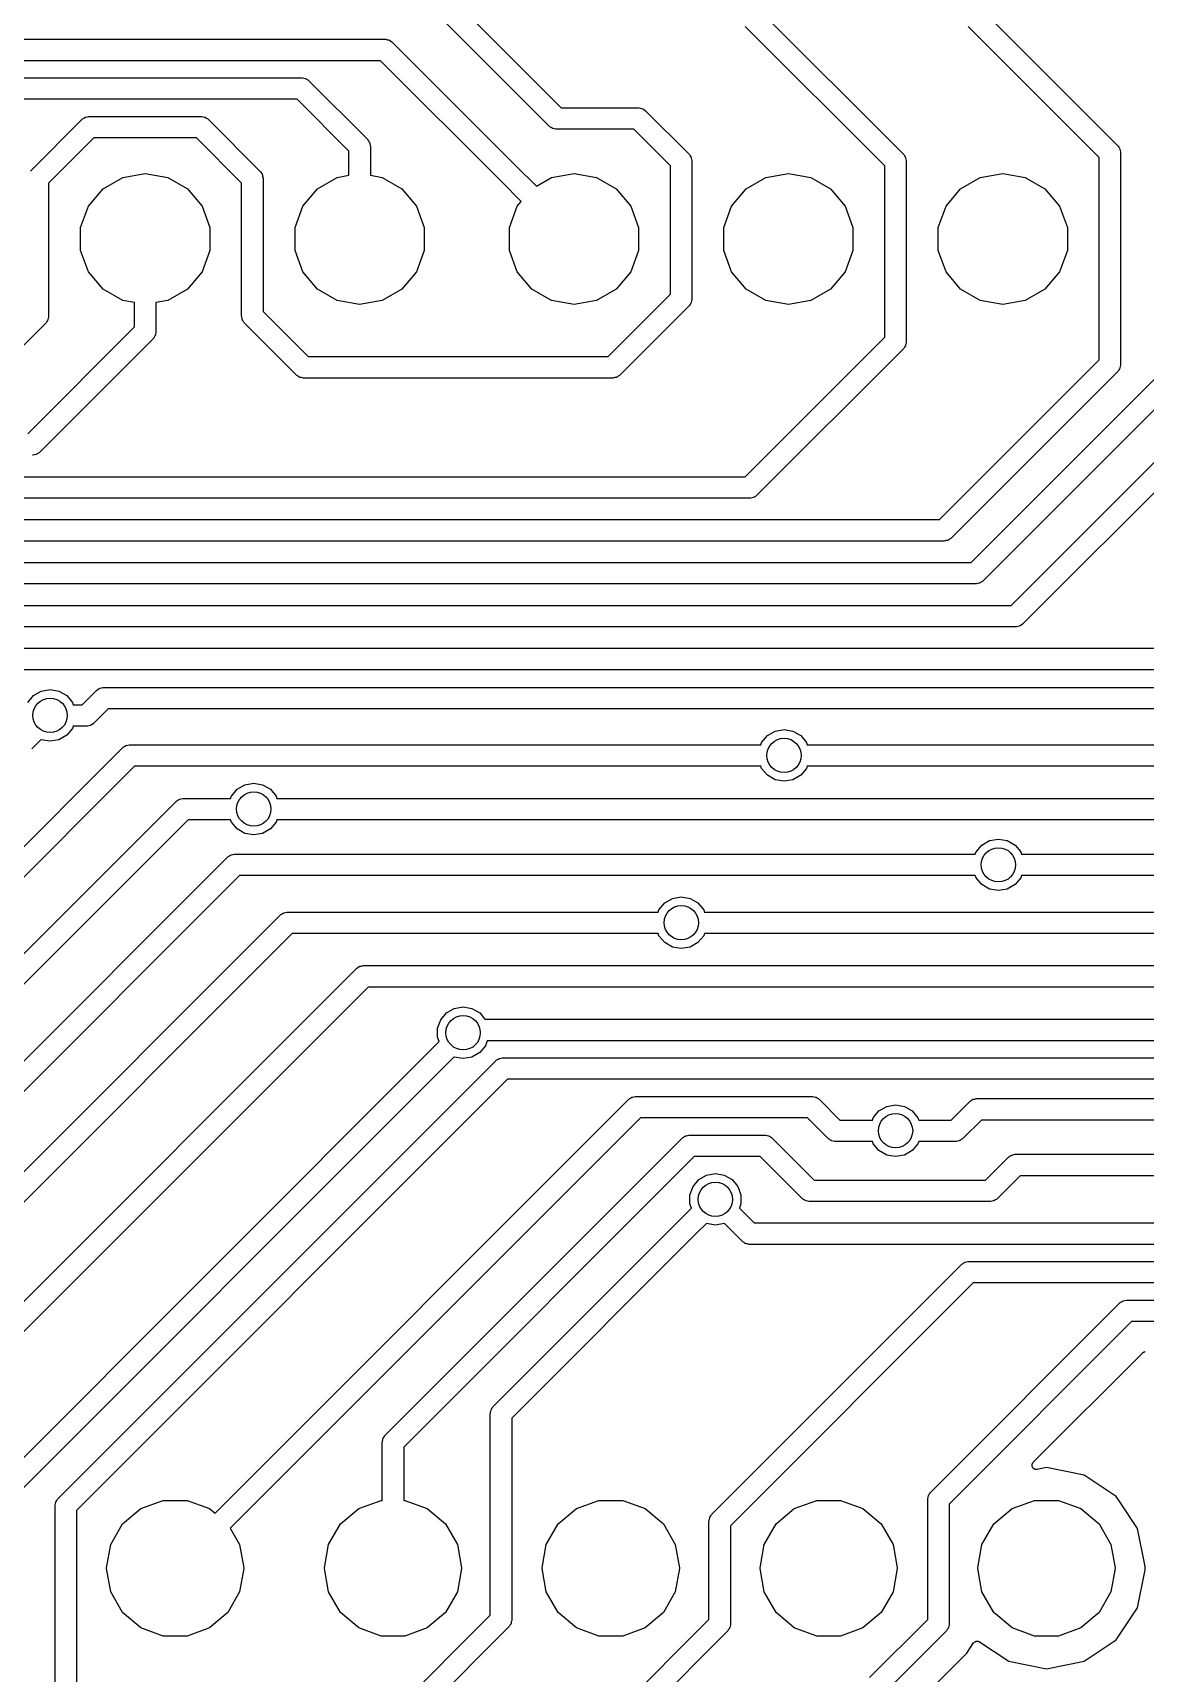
# Model space of a CAD drawing. Extents: x 85 to 212, y -151 to -91.
# Drawn here: x 120.94 to 133.91, y -124.22 to -105.1 of the extents above; entities that cross this region are included whole.
import ezdxf

# ---------------------------------------------------------------- set-up
doc = ezdxf.new("R2010")
doc.units = 0
doc.header["$MEASUREMENT"] = 0
doc.layers.add('BLACK', color=7, linetype='CONTINUOUS')

msp = doc.modelspace()

# ---------------------------------------------------------------- linework, layer by layer
at = {"layer": 'Black'}
for p, q in [((125.088, -103.962), (127.102, -105.975)), ((126.962, -106.188), (124.948, -104.175)), ((129.388, -104.812), (131.088, -106.512)), ((131.988, -104.812), (133.588, -106.412)), ((117.6, -105.175), (125.047, -105.175)), ((125.047, -105.175), (125.053, -105.176)), ((125.053, -105.176), (125.058, -105.175)), ((125.058, -105.175), (125.074, -105.18)), ((125.074, -105.18), (125.09, -105.183)), ((130.875, -106.652), (129.248, -105.025)), ((133.375, -106.552), (131.848, -105.025)), ((125.09, -105.183), (125.095, -105.185)), ((125.095, -105.185), (125.1, -105.187)), ((125.1, -105.187), (125.114, -105.196)), ((125.114, -105.196), (125.128, -105.204)), ((125.128, -105.204), (125.131, -105.208)), ((125.131, -105.208), (125.136, -105.212)), ((125.136, -105.212), (126.577, -106.653)), ((124.996, -105.425), (117.652, -105.425)), ((126.401, -106.83), (124.996, -105.425)), ((119.55, -105.625), (124.075, -105.625)), ((124.075, -105.625), (124.081, -105.626)), ((124.081, -105.626), (124.086, -105.625)), ((124.086, -105.625), (124.102, -105.63)), ((124.102, -105.63), (124.118, -105.633)), ((124.118, -105.633), (124.123, -105.635)), ((124.123, -105.635), (124.128, -105.637)), ((124.128, -105.637), (124.141, -105.646)), ((124.141, -105.646), (124.155, -105.654)), ((124.155, -105.654), (124.159, -105.658)), ((124.159, -105.658), (124.164, -105.662)), ((124.164, -105.662), (124.839, -106.338)), ((124.023, -105.875), (119.602, -105.875)), ((124.626, -106.478), (124.023, -105.875)), ((120.912, -106.712), (121.512, -106.112)), ((121.512, -106.112), (121.516, -106.108)), ((121.516, -106.108), (121.52, -106.104)), ((121.52, -106.104), (121.534, -106.096)), ((121.534, -106.096), (121.547, -106.087)), ((121.547, -106.087), (121.552, -106.085)), ((121.552, -106.085), (121.557, -106.083)), ((121.557, -106.083), (121.573, -106.08)), ((121.573, -106.08), (121.589, -106.075)), ((121.589, -106.075), (121.595, -106.076)), ((121.595, -106.076), (121.6, -106.075)), ((121.6, -106.075), (122.9, -106.075)), ((122.9, -106.075), (122.905, -106.076)), ((122.905, -106.076), (122.911, -106.075)), ((122.911, -106.075), (122.927, -106.08)), ((122.927, -106.08), (122.943, -106.083)), ((122.943, -106.083), (122.948, -106.085)), ((122.948, -106.085), (122.953, -106.087)), ((122.953, -106.087), (122.966, -106.096)), ((122.966, -106.096), (122.98, -106.104)), ((122.98, -106.104), (122.984, -106.108)), ((122.984, -106.108), (122.988, -106.112)), ((122.988, -106.112), (123.588, -106.712)), ((127.102, -105.975), (128, -105.975)), ((128, -105.975), (128.005, -105.976)), ((128.005, -105.976), (128.011, -105.975)), ((128.011, -105.975), (128.027, -105.98)), ((128.027, -105.98), (128.043, -105.983)), ((128.043, -105.983), (128.048, -105.985)), ((128.048, -105.985), (128.053, -105.987)), ((128.053, -105.987), (128.066, -105.996)), ((128.066, -105.996), (128.08, -106.004)), ((128.08, -106.004), (128.084, -106.008)), ((128.084, -106.008), (128.088, -106.012)), ((128.088, -106.012), (128.588, -106.512)), ((121.652, -106.325), (121.125, -106.852)), ((122.848, -106.325), (121.652, -106.325)), ((123.375, -106.852), (122.848, -106.325)), ((126.966, -106.192), (126.962, -106.188)), ((126.97, -106.196), (126.966, -106.192)), ((126.984, -106.204), (126.97, -106.196)), ((126.997, -106.213), (126.984, -106.204)), ((127.003, -106.215), (126.997, -106.213)), ((127.007, -106.217), (127.003, -106.215)), ((127.023, -106.22), (127.007, -106.217)), ((127.039, -106.225), (127.023, -106.22)), ((127.045, -106.224), (127.039, -106.225)), ((127.05, -106.225), (127.045, -106.224)), ((127.948, -106.225), (127.05, -106.225)), ((128.375, -106.652), (127.948, -106.225)), ((124.626, -106.761), (124.626, -106.478)), ((124.839, -106.338), (124.843, -106.342)), ((124.843, -106.342), (124.847, -106.346)), ((124.847, -106.346), (124.855, -106.36)), ((124.855, -106.36), (124.864, -106.373)), ((124.864, -106.373), (124.866, -106.378)), ((124.866, -106.378), (124.869, -106.383)), ((124.869, -106.383), (124.871, -106.399)), ((124.871, -106.399), (124.876, -106.415)), ((124.876, -106.415), (124.875, -106.421)), ((124.875, -106.421), (124.876, -106.426)), ((124.876, -106.426), (124.876, -106.761)), ((128.588, -106.512), (128.592, -106.516)), ((128.592, -106.516), (128.596, -106.52)), ((128.596, -106.52), (128.604, -106.534)), ((131.088, -106.512), (131.092, -106.516)), ((131.092, -106.516), (131.096, -106.52)), ((131.096, -106.52), (131.104, -106.534)), ((133.588, -106.412), (133.592, -106.416)), ((133.592, -106.416), (133.596, -106.42)), ((133.596, -106.42), (133.604, -106.434)), ((133.604, -106.434), (133.613, -106.447)), ((133.613, -106.447), (133.615, -106.452)), ((133.615, -106.452), (133.617, -106.457)), ((133.617, -106.457), (133.62, -106.473)), ((133.62, -106.473), (133.625, -106.489)), ((133.625, -106.489), (133.624, -106.495)), ((133.624, -106.495), (133.625, -106.5)), ((133.625, -106.5), (133.625, -108.964)), ((126.577, -106.653), (126.577, -106.653)), ((126.577, -106.653), (126.812, -106.887)), ((128.375, -108.148), (128.375, -106.652)), ((128.604, -106.534), (128.613, -106.547)), ((128.613, -106.547), (128.615, -106.552)), ((128.615, -106.552), (128.617, -106.557)), ((128.617, -106.557), (128.62, -106.573)), ((128.62, -106.573), (128.625, -106.589)), ((128.625, -106.589), (128.624, -106.595)), ((128.624, -106.595), (128.625, -106.6)), ((128.625, -106.6), (128.625, -108.2)), ((130.875, -108.648), (130.875, -106.652)), ((131.104, -106.534), (131.113, -106.547)), ((131.113, -106.547), (131.115, -106.552)), ((131.115, -106.552), (131.117, -106.557)), ((131.117, -106.557), (131.12, -106.573)), ((131.12, -106.573), (131.125, -106.589)), ((131.125, -106.589), (131.124, -106.595)), ((131.124, -106.595), (131.125, -106.6)), ((131.125, -106.6), (131.125, -108.7)), ((133.375, -108.912), (133.375, -106.552)), ((121.125, -106.852), (121.125, -108.4)), ((121.759, -106.918), (121.989, -106.785)), ((121.989, -106.785), (122.251, -106.739)), ((122.251, -106.739), (122.513, -106.785)), ((122.513, -106.785), (122.743, -106.918)), ((123.375, -108.4), (123.375, -106.852)), ((123.588, -106.712), (123.592, -106.716)), ((123.592, -106.716), (123.596, -106.72)), ((123.596, -106.72), (123.604, -106.734)), ((123.604, -106.734), (123.613, -106.747)), ((123.613, -106.747), (123.615, -106.752)), ((123.615, -106.752), (123.617, -106.757)), ((123.617, -106.757), (123.62, -106.773)), ((123.62, -106.773), (123.625, -106.789)), ((123.625, -106.789), (123.624, -106.795)), ((123.624, -106.795), (123.625, -106.8)), ((123.625, -106.8), (123.625, -108.348)), ((124.259, -106.918), (124.489, -106.785)), ((124.489, -106.785), (124.626, -106.761)), ((124.876, -106.761), (125.013, -106.785)), ((125.013, -106.785), (125.243, -106.918)), ((126.636, -107.065), (126.401, -106.83)), ((126.812, -106.887), (126.989, -106.785)), ((126.989, -106.785), (127.251, -106.739)), ((127.251, -106.739), (127.513, -106.785)), ((127.513, -106.785), (127.743, -106.918)), ((129.259, -106.918), (129.489, -106.785)), ((129.489, -106.785), (129.751, -106.739)), ((129.751, -106.739), (130.013, -106.785)), ((130.013, -106.785), (130.243, -106.918)), ((131.759, -106.918), (131.989, -106.785)), ((131.989, -106.785), (132.251, -106.739)), ((132.251, -106.739), (132.513, -106.785)), ((132.513, -106.785), (132.743, -106.918)), ((121.589, -107.121), (121.759, -106.918)), ((122.743, -106.918), (122.914, -107.121)), ((124.089, -107.121), (124.259, -106.918)), ((125.243, -106.918), (125.414, -107.121)), ((126.589, -107.121), (126.636, -107.065)), ((127.743, -106.918), (127.914, -107.121)), ((129.089, -107.121), (129.259, -106.918)), ((130.243, -106.918), (130.414, -107.121)), ((131.589, -107.121), (131.759, -106.918)), ((132.743, -106.918), (132.914, -107.121)), ((121.498, -107.371), (121.589, -107.121)), ((122.914, -107.121), (123.004, -107.371)), ((123.998, -107.371), (124.089, -107.121)), ((125.414, -107.121), (125.504, -107.371)), ((126.498, -107.371), (126.589, -107.121)), ((127.914, -107.121), (128.004, -107.371)), ((128.998, -107.371), (129.089, -107.121)), ((130.414, -107.121), (130.504, -107.371)), ((131.498, -107.371), (131.589, -107.121)), ((132.914, -107.121), (133.004, -107.371)), ((121.498, -107.636), (121.498, -107.371)), ((123.004, -107.371), (123.004, -107.636)), ((123.998, -107.636), (123.998, -107.371)), ((125.504, -107.371), (125.504, -107.636)), ((126.498, -107.636), (126.498, -107.371)), ((128.004, -107.371), (128.004, -107.636)), ((128.998, -107.636), (128.998, -107.371)), ((130.504, -107.371), (130.504, -107.636)), ((131.498, -107.636), (131.498, -107.371)), ((133.004, -107.371), (133.004, -107.636)), ((121.589, -107.886), (121.498, -107.636)), ((123.004, -107.636), (122.914, -107.886)), ((124.089, -107.886), (123.998, -107.636)), ((125.504, -107.636), (125.414, -107.886)), ((126.589, -107.886), (126.498, -107.636)), ((128.004, -107.636), (127.914, -107.886)), ((129.089, -107.886), (128.998, -107.636)), ((130.504, -107.636), (130.414, -107.886)), ((131.589, -107.886), (131.498, -107.636)), ((133.004, -107.636), (132.914, -107.886)), ((121.759, -108.09), (121.589, -107.886)), ((122.914, -107.886), (122.743, -108.09)), ((124.259, -108.09), (124.089, -107.886)), ((125.414, -107.886), (125.243, -108.09)), ((126.759, -108.09), (126.589, -107.886)), ((127.914, -107.886), (127.743, -108.09)), ((129.259, -108.09), (129.089, -107.886)), ((130.414, -107.886), (130.243, -108.09)), ((131.759, -108.09), (131.589, -107.886)), ((132.914, -107.886), (132.743, -108.09)), ((121.989, -108.222), (121.759, -108.09)), ((122.126, -108.246), (121.989, -108.222)), ((122.513, -108.222), (122.376, -108.246)), ((122.743, -108.09), (122.513, -108.222)), ((124.489, -108.222), (124.259, -108.09)), ((124.751, -108.269), (124.489, -108.222)), ((125.013, -108.222), (124.751, -108.269)), ((125.243, -108.09), (125.013, -108.222)), ((126.989, -108.222), (126.759, -108.09)), ((127.251, -108.269), (126.989, -108.222)), ((127.513, -108.222), (127.251, -108.269)), ((127.743, -108.09), (127.513, -108.222)), ((127.648, -108.875), (128.375, -108.148)), ((128.62, -108.227), (128.617, -108.243)), ((128.625, -108.211), (128.62, -108.227)), ((128.625, -108.2), (128.624, -108.205)), ((128.624, -108.205), (128.625, -108.211)), ((129.489, -108.222), (129.259, -108.09)), ((129.751, -108.269), (129.489, -108.222)), ((130.013, -108.222), (129.751, -108.269)), ((130.243, -108.09), (130.013, -108.222)), ((131.989, -108.222), (131.759, -108.09)), ((132.251, -108.269), (131.989, -108.222)), ((132.513, -108.222), (132.251, -108.269)), ((132.743, -108.09), (132.513, -108.222)), ((121.12, -108.427), (121.117, -108.443)), ((121.125, -108.411), (121.12, -108.427)), ((121.125, -108.4), (121.124, -108.405)), ((121.124, -108.405), (121.125, -108.411)), ((122.126, -108.529), (122.126, -108.246)), ((122.376, -108.246), (122.376, -108.581)), ((123.376, -108.405), (123.375, -108.4)), ((123.375, -108.411), (123.376, -108.405)), ((123.38, -108.427), (123.375, -108.411)), ((123.383, -108.443), (123.38, -108.427)), ((123.625, -108.348), (124.152, -108.875)), ((128.588, -108.288), (127.788, -109.088)), ((128.592, -108.284), (128.588, -108.288)), ((128.596, -108.28), (128.592, -108.284)), ((128.604, -108.266), (128.596, -108.28)), ((128.613, -108.253), (128.604, -108.266)), ((128.615, -108.248), (128.613, -108.253)), ((128.617, -108.243), (128.615, -108.248)), ((132.348, -111.775), (135.875, -108.248)), ((136.088, -108.388), (132.488, -111.988)), ((121.088, -108.488), (120.088, -109.488)), ((120.881, -109.775), (122.126, -108.529)), ((121.092, -108.484), (121.088, -108.488)), ((121.096, -108.48), (121.092, -108.484)), ((121.104, -108.466), (121.096, -108.48)), ((121.113, -108.453), (121.104, -108.466)), ((121.115, -108.448), (121.113, -108.453)), ((121.117, -108.443), (121.115, -108.448)), ((122.369, -108.624), (122.366, -108.629)), ((122.371, -108.608), (122.369, -108.624)), ((122.376, -108.592), (122.371, -108.608)), ((122.376, -108.581), (122.375, -108.587)), ((122.375, -108.587), (122.376, -108.592)), ((123.385, -108.448), (123.383, -108.443)), ((123.387, -108.453), (123.385, -108.448)), ((123.396, -108.466), (123.387, -108.453)), ((123.404, -108.48), (123.396, -108.466)), ((123.408, -108.484), (123.404, -108.48)), ((123.412, -108.488), (123.408, -108.484)), ((124.012, -109.088), (123.412, -108.488)), ((131.881, -111.275), (134.626, -108.529)), ((122.339, -108.67), (121.021, -109.988)), ((122.343, -108.665), (122.339, -108.67)), ((122.347, -108.662), (122.343, -108.665)), ((122.355, -108.647), (122.347, -108.662)), ((122.364, -108.634), (122.355, -108.647)), ((122.366, -108.629), (122.364, -108.634)), ((129.248, -110.275), (130.875, -108.648)), ((131.088, -108.788), (129.388, -110.488)), ((131.092, -108.784), (131.088, -108.788)), ((131.096, -108.78), (131.092, -108.784)), ((131.104, -108.766), (131.096, -108.78)), ((131.113, -108.753), (131.104, -108.766)), ((131.115, -108.748), (131.113, -108.753)), ((131.117, -108.743), (131.115, -108.748)), ((131.12, -108.727), (131.117, -108.743)), ((131.125, -108.711), (131.12, -108.727)), ((131.125, -108.7), (131.124, -108.705)), ((131.124, -108.705), (131.125, -108.711)), ((134.839, -108.67), (132.021, -111.488)), ((124.152, -108.875), (127.648, -108.875)), ((131.512, -110.775), (133.375, -108.912)), ((133.617, -109.006), (133.615, -109.011)), ((133.62, -108.99), (133.617, -109.006)), ((133.625, -108.974), (133.62, -108.99)), ((133.625, -108.964), (133.624, -108.969)), ((133.624, -108.969), (133.625, -108.974)), ((124.016, -109.092), (124.012, -109.088)), ((124.02, -109.096), (124.016, -109.092)), ((124.034, -109.104), (124.02, -109.096)), ((124.047, -109.113), (124.034, -109.104)), ((124.052, -109.115), (124.047, -109.113)), ((124.057, -109.117), (124.052, -109.115)), ((124.073, -109.12), (124.057, -109.117)), ((124.089, -109.125), (124.073, -109.12)), ((124.095, -109.124), (124.089, -109.125)), ((124.1, -109.125), (124.095, -109.124)), ((127.7, -109.125), (124.1, -109.125)), ((127.705, -109.124), (127.7, -109.125)), ((127.711, -109.125), (127.705, -109.124)), ((127.727, -109.12), (127.711, -109.125)), ((127.743, -109.117), (127.727, -109.12)), ((127.748, -109.115), (127.743, -109.117)), ((127.753, -109.113), (127.748, -109.115)), ((127.766, -109.104), (127.753, -109.113)), ((127.78, -109.096), (127.766, -109.104)), ((127.784, -109.092), (127.78, -109.096)), ((127.788, -109.088), (127.784, -109.092)), ((133.588, -109.052), (131.652, -110.988)), ((133.592, -109.047), (133.588, -109.052)), ((133.596, -109.044), (133.592, -109.047)), ((133.604, -109.03), (133.596, -109.044)), ((133.613, -109.016), (133.604, -109.03)), ((133.615, -109.011), (133.613, -109.016)), ((120.943, -110.025), (120.938, -110.024)), ((120.959, -110.02), (120.943, -110.025)), ((120.975, -110.017), (120.959, -110.02)), ((120.98, -110.015), (120.975, -110.017)), ((120.985, -110.013), (120.98, -110.015)), ((120.999, -110.004), (120.985, -110.013)), ((121.013, -109.996), (120.999, -110.004)), ((121.016, -109.992), (121.013, -109.996)), ((121.021, -109.988), (121.016, -109.992)), ((118, -110.275), (129.248, -110.275)), ((129.3, -110.525), (118.052, -110.525)), ((129.305, -110.524), (129.3, -110.525)), ((129.311, -110.525), (129.305, -110.524)), ((129.327, -110.52), (129.311, -110.525)), ((129.343, -110.517), (129.327, -110.52)), ((129.348, -110.515), (129.343, -110.517)), ((129.353, -110.513), (129.348, -110.515)), ((129.366, -110.504), (129.353, -110.513)), ((129.38, -110.496), (129.366, -110.504)), ((129.384, -110.492), (129.38, -110.496)), ((129.388, -110.488), (129.384, -110.492)), ((118.329, -110.775), (131.512, -110.775)), ((131.564, -111.025), (118.38, -111.025)), ((131.569, -111.024), (131.564, -111.025)), ((131.574, -111.025), (131.569, -111.024)), ((131.59, -111.02), (131.574, -111.025)), ((131.606, -111.017), (131.59, -111.02)), ((131.611, -111.015), (131.606, -111.017)), ((131.616, -111.013), (131.611, -111.015)), ((131.63, -111.004), (131.616, -111.013)), ((131.644, -110.996), (131.63, -111.004)), ((131.647, -110.992), (131.644, -110.996)), ((131.652, -110.988), (131.647, -110.992)), ((119.2, -111.275), (131.881, -111.275)), ((132.016, -111.492), (132.013, -111.496)), ((132.021, -111.488), (132.016, -111.492)), ((131.932, -111.525), (119.252, -111.525)), ((131.938, -111.524), (131.932, -111.525)), ((131.943, -111.525), (131.938, -111.524)), ((131.959, -111.52), (131.943, -111.525)), ((131.975, -111.517), (131.959, -111.52)), ((131.98, -111.515), (131.975, -111.517)), ((131.985, -111.513), (131.98, -111.515)), ((131.999, -111.504), (131.985, -111.513)), ((132.013, -111.496), (131.999, -111.504)), ((119.869, -111.775), (132.348, -111.775)), ((132.4, -112.025), (119.92, -112.025)), ((132.405, -112.024), (132.4, -112.025)), ((132.411, -112.025), (132.405, -112.024)), ((132.427, -112.02), (132.411, -112.025)), ((132.443, -112.017), (132.427, -112.02)), ((132.448, -112.015), (132.443, -112.017)), ((132.453, -112.013), (132.448, -112.015)), ((132.466, -112.004), (132.453, -112.013)), ((132.48, -111.996), (132.466, -112.004)), ((132.484, -111.992), (132.48, -111.996)), ((132.488, -111.988), (132.484, -111.992)), ((120.7, -112.275), (134.237, -112.275)), ((134.289, -112.525), (120.752, -112.525)), ((120.881, -112.907), (120.948, -112.827)), ((120.948, -112.827), (121.039, -112.775)), ((121.039, -112.775), (121.142, -112.757)), ((121.142, -112.757), (121.245, -112.775)), ((121.245, -112.775), (121.336, -112.827)), ((121.336, -112.827), (121.403, -112.907)), ((121.514, -112.933), (121.678, -112.77)), ((121.678, -112.77), (121.682, -112.767)), ((121.682, -112.767), (121.686, -112.762)), ((121.686, -112.762), (121.7, -112.754)), ((121.7, -112.754), (121.713, -112.745)), ((121.713, -112.745), (121.719, -112.743)), ((121.719, -112.743), (121.723, -112.741)), ((121.723, -112.741), (121.74, -112.738)), ((121.74, -112.738), (121.755, -112.734)), ((121.755, -112.734), (121.761, -112.734)), ((121.761, -112.734), (121.766, -112.733)), ((121.766, -112.733), (134.49, -112.733)), ((121.403, -112.907), (121.412, -112.933)), ((121.412, -112.933), (121.514, -112.933)), ((121.818, -112.983), (121.655, -113.146)), ((134.542, -112.983), (121.818, -112.983)), ((121.403, -113.209), (121.336, -113.289)), ((121.412, -113.183), (121.403, -113.209)), ((121.566, -113.183), (121.412, -113.183)), ((121.572, -113.182), (121.566, -113.183)), ((121.577, -113.183), (121.572, -113.182)), ((121.593, -113.178), (121.577, -113.183)), ((121.609, -113.176), (121.593, -113.178)), ((121.614, -113.173), (121.609, -113.176)), ((121.619, -113.171), (121.614, -113.173)), ((121.632, -113.162), (121.619, -113.171)), ((121.647, -113.154), (121.632, -113.162)), ((121.65, -113.15), (121.647, -113.154)), ((121.655, -113.146), (121.65, -113.15)), ((121.037, -113.34), (120.93, -113.446)), ((121.039, -113.341), (121.037, -113.34)), ((121.142, -113.359), (121.039, -113.341)), ((121.245, -113.341), (121.142, -113.359)), ((121.336, -113.289), (121.245, -113.341)), ((122.032, -113.408), (122.048, -113.405)), ((122.048, -113.405), (122.064, -113.4)), ((122.064, -113.4), (122.07, -113.401)), ((122.07, -113.401), (122.075, -113.4)), ((122.075, -113.4), (129.276, -113.4)), ((129.276, -113.4), (129.43, -113.4)), ((129.43, -113.4), (129.439, -113.374)), ((129.439, -113.374), (129.506, -113.294)), ((129.506, -113.294), (129.597, -113.242)), ((129.597, -113.242), (129.7, -113.224)), ((129.7, -113.224), (129.803, -113.242)), ((129.803, -113.242), (129.894, -113.294)), ((129.894, -113.294), (129.961, -113.374)), ((129.961, -113.374), (129.97, -113.4)), ((129.97, -113.4), (130.124, -113.4)), ((130.124, -113.4), (134.523, -113.4)), ((113.612, -121.812), (121.987, -113.437)), ((121.987, -113.437), (121.991, -113.433)), ((121.991, -113.433), (121.995, -113.429)), ((121.995, -113.429), (122.009, -113.421)), ((122.009, -113.421), (122.022, -113.412)), ((122.022, -113.412), (122.027, -113.41)), ((122.027, -113.41), (122.032, -113.408)), ((122.127, -113.65), (113.825, -121.952)), ((129.276, -113.65), (122.127, -113.65)), ((129.43, -113.65), (129.276, -113.65)), ((129.439, -113.676), (129.43, -113.65)), ((129.506, -113.756), (129.439, -113.676)), ((129.597, -113.808), (129.506, -113.756)), ((129.894, -113.756), (129.803, -113.808)), ((129.961, -113.676), (129.894, -113.756)), ((129.97, -113.65), (129.961, -113.676)), ((130.124, -113.65), (129.97, -113.65)), ((134.575, -113.65), (130.124, -113.65)), ((123.256, -113.999), (123.323, -113.919)), ((123.323, -113.919), (123.414, -113.867)), ((123.414, -113.867), (123.517, -113.849)), ((123.517, -113.849), (123.62, -113.867)), ((123.62, -113.867), (123.711, -113.919)), ((123.711, -113.919), (123.778, -113.999)), ((129.7, -113.826), (129.597, -113.808)), ((129.803, -113.808), (129.7, -113.826)), ((114.892, -121.78), (122.61, -114.062)), ((122.61, -114.062), (122.615, -114.058)), ((122.615, -114.058), (122.618, -114.054)), ((122.618, -114.054), (122.632, -114.046)), ((122.632, -114.046), (122.646, -114.037)), ((122.646, -114.037), (122.651, -114.035)), ((122.651, -114.035), (122.656, -114.033)), ((122.656, -114.033), (122.672, -114.03)), ((122.672, -114.03), (122.688, -114.025)), ((122.688, -114.025), (122.693, -114.026)), ((122.693, -114.026), (122.699, -114.025)), ((122.699, -114.025), (123.093, -114.025)), ((123.093, -114.025), (123.247, -114.025)), ((123.247, -114.025), (123.256, -113.999)), ((123.778, -113.999), (123.787, -114.025)), ((123.787, -114.025), (123.941, -114.025)), ((123.941, -114.025), (134.598, -114.025)), ((122.75, -114.275), (115.105, -121.92)), ((123.093, -114.275), (122.75, -114.275)), ((123.247, -114.275), (123.093, -114.275)), ((123.256, -114.301), (123.247, -114.275)), ((123.323, -114.381), (123.256, -114.301)), ((123.778, -114.301), (123.711, -114.381)), ((123.787, -114.275), (123.778, -114.301)), ((123.941, -114.275), (123.787, -114.275)), ((134.65, -114.275), (123.941, -114.275)), ((123.414, -114.433), (123.323, -114.381)), ((123.517, -114.451), (123.414, -114.433)), ((123.62, -114.433), (123.517, -114.451)), ((123.711, -114.381), (123.62, -114.433)), ((132.006, -114.569), (132.097, -114.517)), ((132.097, -114.517), (132.2, -114.499)), ((132.2, -114.499), (132.303, -114.517)), ((132.303, -114.517), (132.394, -114.569)), ((116.162, -121.762), (123.212, -114.712)), ((123.212, -114.712), (123.216, -114.708)), ((123.216, -114.708), (123.22, -114.704)), ((123.22, -114.704), (123.234, -114.696)), ((123.234, -114.696), (123.247, -114.687)), ((123.247, -114.687), (123.252, -114.685)), ((123.252, -114.685), (123.257, -114.683)), ((123.257, -114.683), (123.273, -114.68)), ((123.273, -114.68), (123.289, -114.675)), ((123.289, -114.675), (123.295, -114.676)), ((123.295, -114.676), (123.3, -114.675)), ((123.3, -114.675), (131.776, -114.675)), ((131.776, -114.675), (131.93, -114.675)), ((131.93, -114.675), (131.939, -114.649)), ((131.939, -114.649), (132.006, -114.569)), ((132.394, -114.569), (132.461, -114.649)), ((132.461, -114.649), (132.47, -114.675)), ((132.47, -114.675), (132.624, -114.675)), ((132.624, -114.675), (134.748, -114.675)), ((123.352, -114.925), (116.375, -121.902)), ((131.776, -114.925), (123.352, -114.925)), ((131.93, -114.925), (131.776, -114.925)), ((131.939, -114.951), (131.93, -114.925)), ((132.47, -114.925), (132.461, -114.951)), ((132.624, -114.925), (132.47, -114.925)), ((134.8, -114.925), (132.624, -114.925)), ((132.006, -115.031), (131.939, -114.951)), ((132.097, -115.083), (132.006, -115.031)), ((132.2, -115.101), (132.097, -115.083)), ((132.303, -115.083), (132.2, -115.101)), ((132.394, -115.031), (132.303, -115.083)), ((132.461, -114.951), (132.394, -115.031)), ((128.241, -115.324), (128.309, -115.244)), ((128.309, -115.244), (128.399, -115.192)), ((128.399, -115.192), (128.502, -115.174)), ((128.502, -115.174), (128.605, -115.192)), ((128.605, -115.192), (128.696, -115.244)), ((128.696, -115.244), (128.763, -115.324)), ((117.432, -121.78), (123.825, -115.387)), ((123.825, -115.387), (123.83, -115.383)), ((123.83, -115.383), (123.833, -115.379)), ((123.833, -115.379), (123.847, -115.371)), ((123.847, -115.371), (123.861, -115.362)), ((123.861, -115.362), (123.866, -115.36)), ((123.866, -115.36), (123.871, -115.358)), ((123.871, -115.358), (123.887, -115.355)), ((123.887, -115.355), (123.903, -115.35)), ((123.903, -115.35), (123.908, -115.351)), ((123.908, -115.351), (123.914, -115.35)), ((123.914, -115.35), (128.078, -115.35)), ((128.078, -115.35), (128.232, -115.35)), ((128.232, -115.35), (128.241, -115.324)), ((128.763, -115.324), (128.772, -115.35)), ((128.772, -115.35), (128.926, -115.35)), ((128.926, -115.35), (134.773, -115.35)), ((123.965, -115.6), (117.645, -121.92)), ((128.078, -115.6), (123.965, -115.6)), ((128.232, -115.6), (128.078, -115.6)), ((128.241, -115.626), (128.232, -115.6)), ((128.309, -115.706), (128.241, -115.626)), ((128.763, -115.626), (128.696, -115.706)), ((128.772, -115.6), (128.763, -115.626)), ((128.926, -115.6), (128.772, -115.6)), ((134.825, -115.6), (128.926, -115.6)), ((128.399, -115.758), (128.309, -115.706)), ((128.502, -115.776), (128.399, -115.758)), ((128.605, -115.758), (128.502, -115.776)), ((128.696, -115.706), (128.605, -115.758)), ((118.712, -122.009), (124.709, -116.012)), ((124.709, -116.012), (124.714, -116.008)), ((124.714, -116.008), (124.717, -116.004)), ((124.717, -116.004), (124.732, -115.996)), ((124.732, -115.996), (124.745, -115.987)), ((124.745, -115.987), (124.75, -115.985)), ((124.75, -115.985), (124.755, -115.983)), ((124.755, -115.983), (124.771, -115.98)), ((124.771, -115.98), (124.787, -115.975)), ((124.787, -115.975), (124.792, -115.976)), ((124.792, -115.976), (124.798, -115.975)), ((124.798, -115.975), (135.048, -115.975)), ((124.85, -116.225), (118.925, -122.15)), ((135.1, -116.225), (124.85, -116.225)), ((125.855, -116.475), (125.958, -116.457)), ((125.958, -116.457), (126.061, -116.475)), ((125.661, -116.706), (125.697, -116.607)), ((125.697, -116.607), (125.764, -116.527)), ((125.764, -116.527), (125.855, -116.475)), ((126.061, -116.475), (126.152, -116.527)), ((126.152, -116.527), (126.213, -116.6)), ((126.213, -116.6), (135.323, -116.6)), ((125.661, -116.81), (125.661, -116.706)), ((125.679, -116.86), (125.661, -116.81)), ((120.295, -122.244), (125.57, -116.97)), ((125.57, -116.97), (125.679, -116.86)), ((126.152, -116.989), (126.061, -117.041)), ((126.219, -116.909), (126.152, -116.989)), ((126.24, -116.85), (126.219, -116.909)), ((135.375, -116.85), (126.24, -116.85)), ((125.746, -117.146), (120.53, -122.363)), ((121.237, -122.187), (126.337, -117.087)), ((125.853, -117.04), (125.746, -117.146)), ((125.855, -117.041), (125.853, -117.04)), ((125.958, -117.059), (125.855, -117.041)), ((126.061, -117.041), (125.958, -117.059)), ((126.337, -117.087), (126.341, -117.083)), ((126.341, -117.083), (126.345, -117.079)), ((126.345, -117.079), (126.359, -117.071)), ((126.359, -117.071), (126.372, -117.062)), ((126.372, -117.062), (126.378, -117.06)), ((126.378, -117.06), (126.382, -117.058)), ((126.382, -117.058), (126.398, -117.055)), ((126.398, -117.055), (126.414, -117.05)), ((126.414, -117.05), (126.42, -117.051)), ((126.42, -117.051), (126.425, -117.05)), ((126.425, -117.05), (135.773, -117.05)), ((126.477, -117.3), (121.45, -122.327)), ((135.825, -117.3), (126.477, -117.3)), ((123.065, -122.358), (127.887, -117.537)), ((127.887, -117.537), (127.891, -117.533)), ((127.891, -117.533), (127.895, -117.529)), ((127.895, -117.529), (127.909, -117.521)), ((127.909, -117.521), (127.922, -117.512)), ((127.922, -117.512), (127.927, -117.51)), ((127.927, -117.51), (127.932, -117.508)), ((127.932, -117.508), (127.948, -117.505)), ((127.948, -117.505), (127.964, -117.5)), ((127.964, -117.5), (127.97, -117.501)), ((127.97, -117.501), (127.975, -117.5)), ((127.975, -117.5), (130.025, -117.5)), ((130.025, -117.5), (130.03, -117.501)), ((130.03, -117.501), (130.036, -117.5)), ((130.036, -117.5), (130.052, -117.505)), ((130.052, -117.505), (130.068, -117.508)), ((130.068, -117.508), (130.073, -117.51)), ((130.073, -117.51), (130.078, -117.512)), ((130.078, -117.512), (130.091, -117.521)), ((130.091, -117.521), (130.105, -117.529)), ((130.105, -117.529), (130.109, -117.533)), ((130.109, -117.533), (130.113, -117.537)), ((130.113, -117.537), (130.352, -117.775)), ((130.897, -117.617), (131, -117.599)), ((131, -117.599), (131.103, -117.617)), ((131.648, -117.775), (131.862, -117.562)), ((131.862, -117.562), (131.866, -117.558)), ((131.866, -117.558), (131.87, -117.554)), ((131.87, -117.554), (131.884, -117.546)), ((131.884, -117.546), (131.897, -117.537)), ((131.897, -117.537), (131.902, -117.535)), ((131.902, -117.535), (131.907, -117.533)), ((131.907, -117.533), (131.923, -117.53)), ((131.923, -117.53), (131.939, -117.525)), ((131.939, -117.525), (131.945, -117.526)), ((131.945, -117.526), (131.95, -117.525)), ((131.95, -117.525), (136.198, -117.525)), ((128.027, -117.75), (123.243, -122.534)), ((129.973, -117.75), (128.027, -117.75)), ((130.212, -117.988), (129.973, -117.75)), ((130.352, -117.775), (130.576, -117.775)), ((130.576, -117.775), (130.73, -117.775)), ((130.73, -117.775), (130.739, -117.749)), ((130.739, -117.749), (130.806, -117.669)), ((130.806, -117.669), (130.897, -117.617)), ((131.103, -117.617), (131.194, -117.669)), ((131.194, -117.669), (131.261, -117.749)), ((131.261, -117.749), (131.27, -117.775)), ((131.27, -117.775), (131.648, -117.775)), ((132.002, -117.775), (131.788, -117.988)), ((136.25, -117.775), (132.002, -117.775)), ((125.052, -121.447), (128.512, -117.987)), ((128.512, -117.987), (128.516, -117.983)), ((128.516, -117.983), (128.52, -117.979)), ((128.52, -117.979), (128.534, -117.971)), ((128.534, -117.971), (128.547, -117.962)), ((128.547, -117.962), (128.552, -117.96)), ((128.552, -117.96), (128.557, -117.958)), ((128.557, -117.958), (128.573, -117.955)), ((128.573, -117.955), (128.589, -117.95)), ((128.589, -117.95), (128.595, -117.951)), ((128.595, -117.951), (128.6, -117.95)), ((128.6, -117.95), (129.475, -117.95)), ((129.475, -117.95), (129.48, -117.951)), ((129.48, -117.951), (129.486, -117.95)), ((129.486, -117.95), (129.502, -117.955)), ((129.502, -117.955), (129.518, -117.958)), ((129.518, -117.958), (129.523, -117.96)), ((129.523, -117.96), (129.528, -117.962)), ((129.528, -117.962), (129.541, -117.971)), ((129.541, -117.971), (129.555, -117.979)), ((129.555, -117.979), (129.559, -117.983)), ((129.559, -117.983), (129.563, -117.987)), ((129.563, -117.987), (130.052, -118.475)), ((130.216, -117.992), (130.212, -117.988)), ((130.22, -117.996), (130.216, -117.992)), ((131.784, -117.992), (131.78, -117.996)), ((131.788, -117.988), (131.784, -117.992)), ((130.234, -118.004), (130.22, -117.996)), ((130.247, -118.013), (130.234, -118.004)), ((130.252, -118.015), (130.247, -118.013)), ((130.257, -118.017), (130.252, -118.015)), ((130.273, -118.02), (130.257, -118.017)), ((130.289, -118.025), (130.273, -118.02)), ((130.295, -118.024), (130.289, -118.025)), ((130.3, -118.025), (130.295, -118.024)), ((130.576, -118.025), (130.3, -118.025)), ((130.73, -118.025), (130.576, -118.025)), ((130.739, -118.051), (130.73, -118.025)), ((130.806, -118.131), (130.739, -118.051)), ((130.897, -118.183), (130.806, -118.131)), ((131, -118.201), (130.897, -118.183)), ((131.103, -118.183), (131, -118.201)), ((131.194, -118.131), (131.103, -118.183)), ((131.261, -118.051), (131.194, -118.131)), ((131.27, -118.025), (131.261, -118.051)), ((131.7, -118.025), (131.27, -118.025)), ((131.705, -118.024), (131.7, -118.025)), ((131.711, -118.025), (131.705, -118.024)), ((131.727, -118.02), (131.711, -118.025)), ((131.743, -118.017), (131.727, -118.02)), ((131.748, -118.015), (131.743, -118.017)), ((131.753, -118.013), (131.748, -118.015)), ((131.766, -118.004), (131.753, -118.013)), ((131.78, -117.996), (131.766, -118.004)), ((132.347, -118.187), (132.352, -118.185)), ((132.352, -118.185), (132.357, -118.183)), ((132.357, -118.183), (132.373, -118.18)), ((132.373, -118.18), (132.389, -118.175)), ((132.389, -118.175), (132.395, -118.176)), ((132.395, -118.176), (132.4, -118.175)), ((132.4, -118.175), (135.73, -118.175)), ((128.652, -118.2), (125.265, -121.587)), ((129.423, -118.2), (128.652, -118.2)), ((129.912, -118.688), (129.423, -118.2)), ((132.048, -118.475), (132.312, -118.212)), ((132.312, -118.212), (132.316, -118.208)), ((132.316, -118.208), (132.32, -118.204)), ((132.32, -118.204), (132.334, -118.196)), ((132.334, -118.196), (132.347, -118.187)), ((128.603, -118.648), (128.639, -118.549)), ((128.639, -118.549), (128.706, -118.469)), ((128.706, -118.469), (128.797, -118.417)), ((128.797, -118.417), (128.9, -118.399)), ((128.9, -118.399), (129.003, -118.417)), ((129.003, -118.417), (129.094, -118.469)), ((129.094, -118.469), (129.161, -118.549)), ((129.161, -118.549), (129.197, -118.648)), ((130.052, -118.475), (132.048, -118.475)), ((132.452, -118.425), (132.188, -118.688)), ((135.73, -118.425), (132.452, -118.425)), ((128.603, -118.752), (128.603, -118.648)), ((128.621, -118.802), (128.603, -118.752)), ((129.197, -118.752), (129.179, -118.802)), ((129.197, -118.648), (129.197, -118.752)), ((129.916, -118.692), (129.912, -118.688)), ((129.92, -118.696), (129.916, -118.692)), ((129.934, -118.704), (129.92, -118.696)), ((129.947, -118.713), (129.934, -118.704)), ((129.952, -118.715), (129.947, -118.713)), ((129.957, -118.717), (129.952, -118.715)), ((129.973, -118.72), (129.957, -118.717)), ((129.989, -118.725), (129.973, -118.72)), ((129.995, -118.724), (129.989, -118.725)), ((130, -118.725), (129.995, -118.724)), ((132.1, -118.725), (130, -118.725)), ((132.105, -118.724), (132.1, -118.725)), ((132.111, -118.725), (132.105, -118.724)), ((132.127, -118.72), (132.111, -118.725)), ((132.143, -118.717), (132.127, -118.72)), ((132.148, -118.715), (132.143, -118.717)), ((132.153, -118.713), (132.148, -118.715)), ((132.166, -118.704), (132.153, -118.713)), ((132.18, -118.696), (132.166, -118.704)), ((132.184, -118.692), (132.18, -118.696)), ((132.188, -118.688), (132.184, -118.692)), ((126.312, -121.112), (128.512, -118.912)), ((128.512, -118.912), (128.621, -118.802)), ((128.512, -118.912), (128.512, -118.912)), ((129.179, -118.802), (129.288, -118.912)), ((129.288, -118.912), (129.288, -118.912)), ((129.288, -118.912), (129.352, -118.975)), ((128.688, -119.088), (126.525, -121.252)), ((128.795, -118.982), (128.688, -119.088)), ((128.688, -119.088), (128.688, -119.088)), ((128.797, -118.983), (128.795, -118.982)), ((128.9, -119.001), (128.797, -118.983)), ((129.003, -118.983), (128.9, -119.001)), ((129.005, -118.982), (129.003, -118.983)), ((129.112, -119.088), (129.005, -118.982)), ((129.212, -119.188), (129.112, -119.088)), ((129.112, -119.088), (129.112, -119.088)), ((129.352, -118.975), (136.148, -118.975)), ((129.216, -119.192), (129.212, -119.188)), ((129.22, -119.196), (129.216, -119.192)), ((129.234, -119.204), (129.22, -119.196)), ((129.247, -119.213), (129.234, -119.204)), ((129.252, -119.215), (129.247, -119.213)), ((129.257, -119.217), (129.252, -119.215)), ((129.273, -119.22), (129.257, -119.217)), ((129.289, -119.225), (129.273, -119.22)), ((129.295, -119.224), (129.289, -119.225)), ((129.3, -119.225), (129.295, -119.224)), ((136.2, -119.225), (129.3, -119.225)), ((128.862, -122.365), (131.765, -119.462)), ((131.765, -119.462), (131.77, -119.458)), ((131.77, -119.458), (131.774, -119.454)), ((131.774, -119.454), (131.788, -119.446)), ((131.788, -119.446), (131.801, -119.437)), ((131.801, -119.437), (131.806, -119.435)), ((131.806, -119.435), (131.811, -119.433)), ((131.811, -119.433), (131.827, -119.43)), ((131.827, -119.43), (131.843, -119.425)), ((131.843, -119.425), (131.848, -119.426)), ((131.848, -119.426), (131.854, -119.425)), ((131.854, -119.425), (136.398, -119.425)), ((131.906, -119.675), (129.075, -122.506)), ((136.45, -119.675), (131.906, -119.675)), ((133.616, -119.908), (133.62, -119.904)), ((133.62, -119.904), (133.634, -119.896)), ((133.634, -119.896), (133.647, -119.887)), ((133.647, -119.887), (133.652, -119.885)), ((133.652, -119.885), (133.657, -119.883)), ((133.657, -119.883), (133.673, -119.88)), ((133.673, -119.88), (133.689, -119.875)), ((133.689, -119.875), (133.695, -119.876)), ((133.695, -119.876), (133.7, -119.875)), ((133.7, -119.875), (136.948, -119.875)), ((131.412, -122.112), (133.612, -119.912)), ((133.612, -119.912), (133.616, -119.908)), ((133.752, -120.125), (131.625, -122.252)), ((137, -120.125), (133.752, -120.125)), ((133.891, -120.483), (133.896, -120.48)), ((133.896, -120.48), (133.898, -120.479)), ((133.898, -120.479), (133.9, -120.478)), ((133.9, -120.478), (133.907, -120.477)), ((133.907, -120.477), (133.913, -120.475)), ((132.607, -121.764), (133.882, -120.49)), ((133.882, -120.49), (133.884, -120.488)), ((133.884, -120.488), (133.885, -120.487)), ((133.885, -120.487), (133.891, -120.483)), ((126.275, -121.189), (126.28, -121.173)), ((126.276, -121.195), (126.275, -121.189)), ((126.275, -121.2), (126.276, -121.195)), ((126.275, -123.548), (126.275, -121.2)), ((126.28, -121.173), (126.283, -121.157)), ((126.283, -121.157), (126.285, -121.152)), ((126.285, -121.152), (126.287, -121.147)), ((126.287, -121.147), (126.296, -121.134)), ((126.296, -121.134), (126.304, -121.12)), ((126.304, -121.12), (126.308, -121.116)), ((126.308, -121.116), (126.312, -121.112)), ((126.525, -121.252), (126.525, -123.6)), ((125.015, -121.524), (125.02, -121.508)), ((125.016, -121.53), (125.015, -121.524)), ((125.015, -121.535), (125.016, -121.53)), ((125.015, -122.209), (125.015, -121.535)), ((125.02, -121.508), (125.023, -121.492)), ((125.023, -121.492), (125.025, -121.487)), ((125.025, -121.487), (125.027, -121.482)), ((125.027, -121.482), (125.036, -121.469)), ((125.036, -121.469), (125.044, -121.455)), ((125.044, -121.455), (125.048, -121.451)), ((125.048, -121.451), (125.052, -121.447)), ((125.265, -121.587), (125.265, -122.209)), ((132.593, -121.795), (132.594, -121.79)), ((132.593, -121.798), (132.593, -121.795)), ((132.593, -121.801), (132.593, -121.798)), ((132.594, -121.807), (132.593, -121.801)), ((132.594, -121.79), (132.595, -121.784)), ((132.594, -121.813), (132.594, -121.807)), ((132.595, -121.815), (132.594, -121.813)), ((132.595, -121.784), (132.597, -121.781)), ((132.596, -121.818), (132.595, -121.815)), ((132.599, -121.823), (132.596, -121.818)), ((132.597, -121.779), (132.601, -121.774)), ((132.597, -121.781), (132.597, -121.779)), ((132.601, -121.774), (132.604, -121.769)), ((132.604, -121.769), (132.606, -121.767)), ((132.606, -121.767), (132.607, -121.764)), ((132.602, -121.829), (132.599, -121.823)), ((132.604, -121.83), (132.602, -121.829)), ((132.605, -121.833), (132.604, -121.83)), ((132.61, -121.837), (132.605, -121.833)), ((132.614, -121.841), (132.61, -121.837)), ((132.616, -121.842), (132.614, -121.841)), ((132.619, -121.844), (132.616, -121.842)), ((132.624, -121.846), (132.619, -121.844)), ((132.63, -121.848), (132.624, -121.846)), ((132.632, -121.848), (132.63, -121.848)), ((132.635, -121.849), (132.632, -121.848)), ((132.641, -121.849), (132.635, -121.849)), ((132.647, -121.85), (132.641, -121.849)), ((132.65, -121.849), (132.647, -121.85)), ((132.652, -121.849), (132.65, -121.849)), ((132.76, -121.827), (132.652, -121.849)), ((133.2, -121.915), (132.76, -121.827)), ((133.572, -122.164), (133.2, -121.915)), ((121.221, -122.209), (121.229, -122.195)), ((121.229, -122.195), (121.233, -122.191)), ((121.233, -122.191), (121.237, -122.187)), ((131.375, -122.189), (131.38, -122.173)), ((131.376, -122.195), (131.375, -122.189)), ((131.375, -122.2), (131.376, -122.195)), ((131.375, -123.598), (131.375, -122.2)), ((131.38, -122.173), (131.383, -122.157)), ((131.383, -122.157), (131.385, -122.152)), ((131.385, -122.152), (131.387, -122.147)), ((131.387, -122.147), (131.396, -122.134)), ((131.396, -122.134), (131.404, -122.12)), ((131.404, -122.12), (131.408, -122.116)), ((131.408, -122.116), (131.412, -122.112)), ((133.615, -122.228), (133.572, -122.164)), ((121.2, -122.264), (121.205, -122.248)), ((121.201, -122.27), (121.2, -122.264)), ((121.2, -122.275), (121.201, -122.27)), ((121.2, -136.965), (121.2, -122.275)), ((121.205, -122.248), (121.208, -122.232)), ((121.208, -122.232), (121.21, -122.227)), ((121.21, -122.227), (121.212, -122.222)), ((121.212, -122.222), (121.221, -122.209)), ((121.45, -122.327), (121.45, -136.913)), ((121.987, -122.483), (122.2, -122.304)), ((122.2, -122.304), (122.461, -122.209)), ((122.461, -122.209), (122.739, -122.209)), ((122.739, -122.209), (123, -122.304)), ((123, -122.304), (123.065, -122.358)), ((124.527, -122.483), (124.74, -122.304)), ((124.74, -122.304), (125.001, -122.209)), ((125.001, -122.209), (125.015, -122.209)), ((125.265, -122.209), (125.279, -122.209)), ((125.279, -122.209), (125.54, -122.304)), ((125.54, -122.304), (125.753, -122.483)), ((127.067, -122.483), (127.28, -122.304)), ((127.28, -122.304), (127.541, -122.209)), ((127.541, -122.209), (127.819, -122.209)), ((127.819, -122.209), (128.08, -122.304)), ((128.08, -122.304), (128.293, -122.483)), ((128.837, -122.401), (128.846, -122.388)), ((128.846, -122.388), (128.854, -122.374)), ((128.854, -122.374), (128.858, -122.37)), ((128.858, -122.37), (128.862, -122.365)), ((129.607, -122.483), (129.82, -122.304)), ((129.82, -122.304), (130.081, -122.209)), ((130.081, -122.209), (130.359, -122.209)), ((130.359, -122.209), (130.62, -122.304)), ((130.62, -122.304), (130.833, -122.483)), ((131.625, -122.252), (131.625, -123.65)), ((132.147, -122.483), (132.36, -122.304)), ((132.36, -122.304), (132.621, -122.209)), ((132.621, -122.209), (132.899, -122.209)), ((132.899, -122.209), (133.16, -122.304)), ((133.16, -122.304), (133.373, -122.483)), ((133.822, -122.537), (133.615, -122.228)), ((121.848, -122.723), (121.987, -122.483)), ((123.243, -122.534), (123.352, -122.723)), ((124.388, -122.723), (124.527, -122.483)), ((125.753, -122.483), (125.892, -122.723)), ((126.928, -122.723), (127.067, -122.483)), ((128.293, -122.483), (128.432, -122.723)), ((128.825, -122.443), (128.83, -122.427)), ((128.826, -122.448), (128.825, -122.443)), ((128.825, -122.454), (128.826, -122.448)), ((128.825, -123.598), (128.825, -122.454)), ((128.83, -122.427), (128.833, -122.411)), ((128.833, -122.411), (128.835, -122.406)), ((128.835, -122.406), (128.837, -122.401)), ((129.075, -122.506), (129.075, -123.65)), ((129.468, -122.723), (129.607, -122.483)), ((130.833, -122.483), (130.972, -122.723)), ((132.008, -122.723), (132.147, -122.483)), ((133.373, -122.483), (133.512, -122.723)), ((133.91, -122.981), (133.822, -122.537)), ((121.8, -122.997), (121.848, -122.723)), ((123.352, -122.723), (123.4, -122.997)), ((124.34, -122.997), (124.388, -122.723)), ((125.892, -122.723), (125.94, -122.997)), ((126.88, -122.997), (126.928, -122.723)), ((128.432, -122.723), (128.48, -122.997)), ((129.42, -122.997), (129.468, -122.723)), ((130.972, -122.723), (131.02, -122.997)), ((131.96, -122.997), (132.008, -122.723)), ((133.512, -122.723), (133.56, -122.997)), ((121.8, -123.003), (121.8, -122.997)), ((121.848, -123.277), (121.8, -123.003)), ((123.4, -123.003), (123.352, -123.277)), ((123.4, -122.997), (123.4, -123.003)), ((124.34, -123.003), (124.34, -122.997)), ((124.388, -123.277), (124.34, -123.003)), ((125.94, -123.003), (125.892, -123.277)), ((125.94, -122.997), (125.94, -123.003)), ((126.88, -123.003), (126.88, -122.997)), ((126.928, -123.277), (126.88, -123.003)), ((128.48, -123.003), (128.432, -123.277)), ((128.48, -122.997), (128.48, -123.003)), ((129.42, -123.003), (129.42, -122.997)), ((129.468, -123.277), (129.42, -123.003)), ((131.02, -123.003), (130.972, -123.277)), ((131.02, -122.997), (131.02, -123.003)), ((131.96, -123.003), (131.96, -122.997)), ((132.008, -123.277), (131.96, -123.003)), ((133.56, -123.003), (133.512, -123.277)), ((133.56, -122.997), (133.56, -123.003)), ((133.822, -123.463), (133.91, -123.019)), ((133.91, -123.019), (133.91, -122.981)), ((121.987, -123.517), (121.848, -123.277)), ((123.352, -123.277), (123.213, -123.517)), ((124.527, -123.517), (124.388, -123.277)), ((125.892, -123.277), (125.753, -123.517)), ((127.067, -123.517), (126.928, -123.277)), ((128.432, -123.277), (128.293, -123.517)), ((129.607, -123.517), (129.468, -123.277)), ((130.972, -123.277), (130.833, -123.517)), ((132.147, -123.517), (132.008, -123.277)), ((133.512, -123.277), (133.373, -123.517)), ((122.2, -123.696), (121.987, -123.517)), ((123.213, -123.517), (123, -123.696)), ((124.74, -123.696), (124.527, -123.517)), ((125.753, -123.517), (125.54, -123.696)), ((127.28, -123.696), (127.067, -123.517)), ((128.293, -123.517), (128.08, -123.696)), ((129.82, -123.696), (129.607, -123.517)), ((130.833, -123.517), (130.62, -123.696)), ((132.36, -123.696), (132.147, -123.517)), ((133.373, -123.517), (133.16, -123.696)), ((133.572, -123.836), (133.822, -123.463)), ((122.461, -123.791), (122.2, -123.696)), ((123, -123.696), (122.739, -123.791)), ((125.001, -123.791), (124.74, -123.696)), ((125.052, -124.772), (126.275, -123.548)), ((126.488, -123.688), (125.265, -124.912)), ((125.54, -123.696), (125.279, -123.791)), ((126.312, -126.112), (128.825, -123.598)), ((126.492, -123.684), (126.488, -123.688)), ((126.496, -123.68), (126.492, -123.684)), ((126.504, -123.666), (126.496, -123.68)), ((126.513, -123.653), (126.504, -123.666)), ((126.515, -123.648), (126.513, -123.653)), ((126.517, -123.643), (126.515, -123.648)), ((126.52, -123.627), (126.517, -123.643)), ((126.525, -123.611), (126.52, -123.627)), ((126.525, -123.6), (126.524, -123.605)), ((126.524, -123.605), (126.525, -123.611)), ((127.541, -123.791), (127.28, -123.696)), ((128.08, -123.696), (127.819, -123.791)), ((129.046, -123.73), (129.042, -123.734)), ((129.054, -123.716), (129.046, -123.73)), ((129.063, -123.703), (129.054, -123.716)), ((129.065, -123.698), (129.063, -123.703)), ((129.067, -123.693), (129.065, -123.698)), ((129.07, -123.677), (129.067, -123.693)), ((129.075, -123.661), (129.07, -123.677)), ((129.075, -123.65), (129.074, -123.655)), ((129.074, -123.655), (129.075, -123.661)), ((130.081, -123.791), (129.82, -123.696)), ((130.62, -123.696), (130.359, -123.791)), ((130.698, -124.275), (131.375, -123.598)), ((131.596, -123.73), (131.592, -123.734)), ((131.604, -123.716), (131.596, -123.73)), ((131.613, -123.703), (131.604, -123.716)), ((131.615, -123.698), (131.613, -123.703)), ((131.617, -123.693), (131.615, -123.698)), ((131.62, -123.677), (131.617, -123.693)), ((131.625, -123.661), (131.62, -123.677)), ((131.625, -123.65), (131.624, -123.655)), ((131.624, -123.655), (131.625, -123.661)), ((132.621, -123.791), (132.36, -123.696)), ((133.16, -123.696), (132.899, -123.791)), ((122.739, -123.791), (122.461, -123.791)), ((125.279, -123.791), (125.001, -123.791)), ((129.038, -123.738), (126.525, -126.252)), ((127.819, -123.791), (127.541, -123.791)), ((129.042, -123.734), (129.038, -123.738)), ((130.359, -123.791), (130.081, -123.791)), ((131.588, -123.738), (130.838, -124.488)), ((131.592, -123.734), (131.588, -123.738)), ((131.832, -123.989), (131.911, -123.872)), ((131.911, -123.872), (131.914, -123.869)), ((131.914, -123.869), (131.916, -123.865)), ((131.916, -123.865), (131.92, -123.862)), ((131.92, -123.862), (131.923, -123.859)), ((131.923, -123.859), (131.927, -123.857)), ((131.927, -123.857), (131.93, -123.855)), ((131.93, -123.855), (131.935, -123.853)), ((131.935, -123.853), (131.939, -123.851)), ((131.939, -123.851), (131.943, -123.851)), ((131.943, -123.851), (131.947, -123.85)), ((131.947, -123.85), (131.951, -123.85)), ((131.951, -123.85), (131.956, -123.85)), ((131.956, -123.85), (131.96, -123.851)), ((131.96, -123.851), (131.964, -123.851)), ((131.964, -123.851), (131.968, -123.853)), ((131.968, -123.853), (131.973, -123.854)), ((131.973, -123.854), (131.976, -123.856)), ((131.976, -123.856), (131.98, -123.858)), ((131.98, -123.858), (132.32, -124.085)), ((132.899, -123.791), (132.621, -123.791)), ((133.2, -124.085), (133.572, -123.836)), ((131.089, -124.732), (131.832, -123.989)), ((132.32, -124.085), (132.76, -124.173)), ((132.76, -124.173), (133.2, -124.085))]:
    msp.add_line(p, q, dxfattribs=at)
for centre in [(121.142, -113.058), (129.7, -113.525), (123.517, -114.15), (132.2, -114.8), (128.502, -115.475), (125.958, -116.758), (131, -117.9), (128.9, -118.7)]:
    msp.add_circle(centre, 0.2, dxfattribs=at)

doc.saveas('drawing.dxf')
